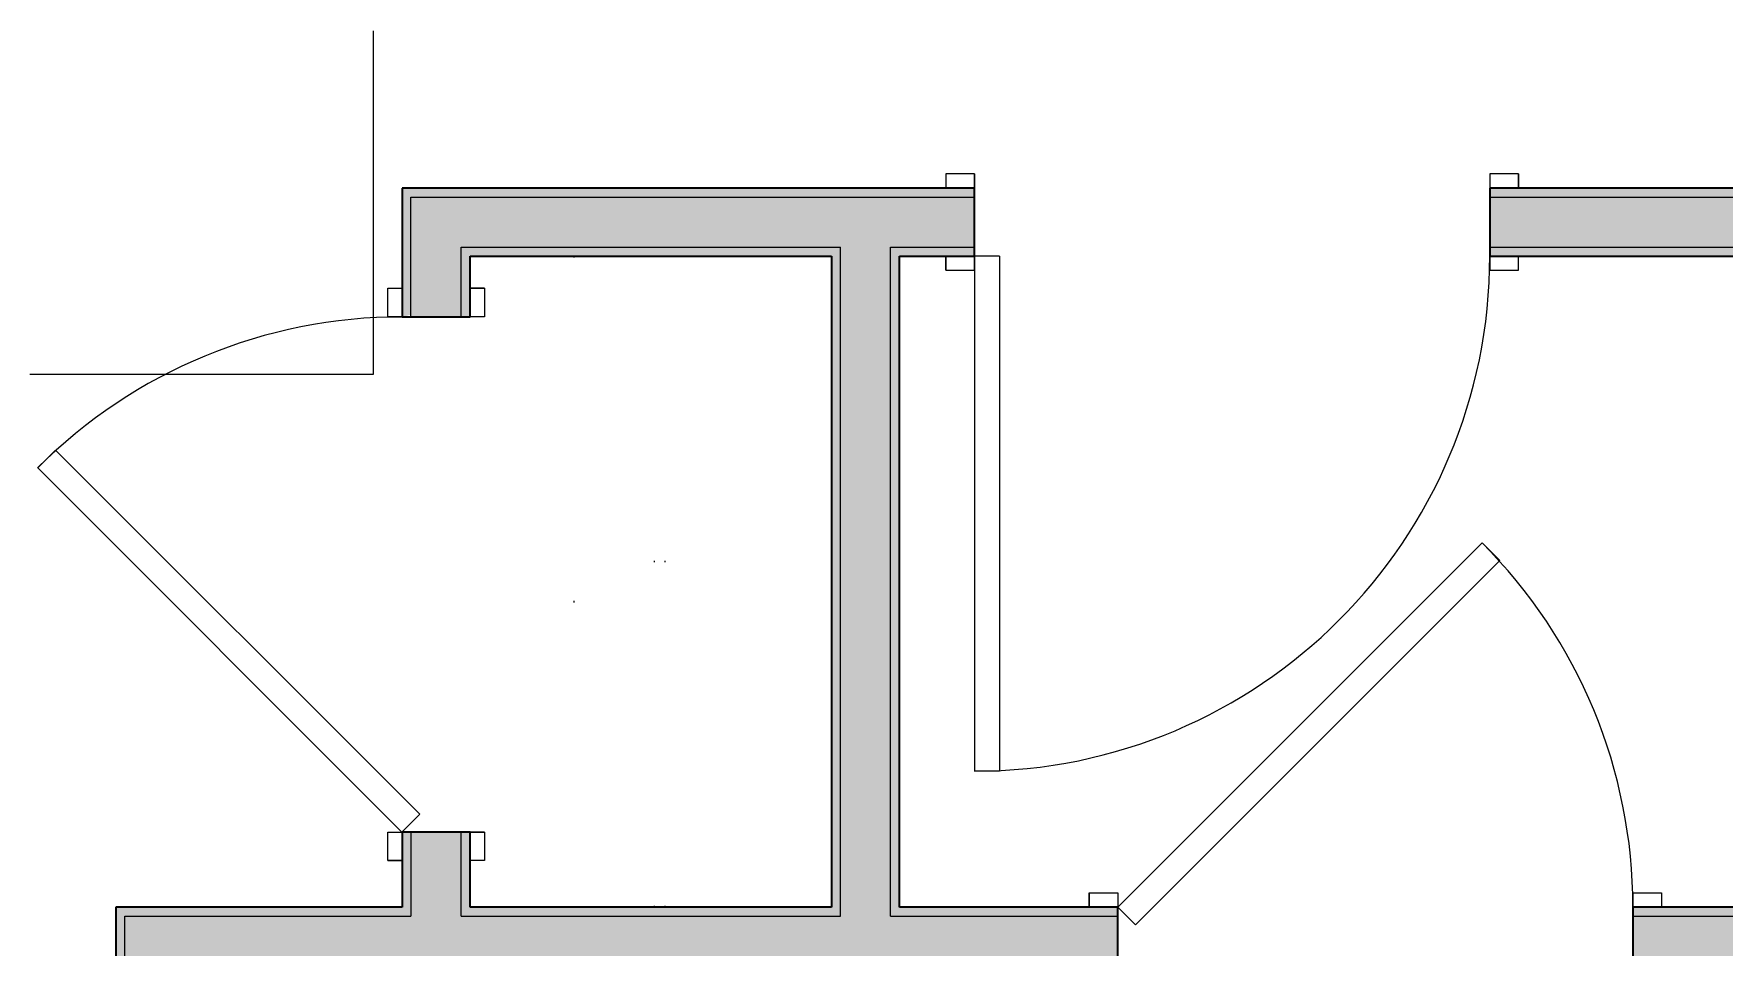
# Model space of a CAD drawing. Header units: inches. Extents: x 6 to 8416, y -388 to 6104.
# Drawn here: x 5561.2 to 5679.3, y 1231.6 to 1295.5 of the extents above; entities that cross this region are included whole.
import ezdxf

# ---------------------------------------------------------------- set-up
doc = ezdxf.new("R2010")
doc.units = ezdxf.units.IN
doc.header["$MEASUREMENT"] = 0
doc.linetypes.add('Dot 1_16_', pattern=[24, 0, -24])
doc.linetypes.add('Hidden 1_16_', pattern=[36, 24, -12])
for name, color, linetype, lineweight in [('A-DOOR', 31, 'Continuous', 18), ('A-DOOR-FRAM', 31, 'Continuous', 25), ('A-GENM', 13, 'Continuous', 18), ('A-WALL', 113, 'Continuous', 25), ('A-WALL-PATT', 111, 'Continuous', 35), ('I-WALL', 2, 'Continuous', 25), ('Q-CASE', 31, 'Continuous', 18)]:
    doc.layers.add(name, color=color, linetype=linetype, lineweight=lineweight)

# ---------------------------------------------------------------- blocks, each defined once
blk = doc.blocks.new('GM Door Pull Clearance-ICC ADA-AM - GM Door Pull Clearance-ICC ADA-AM-3199163-LEVEL 3 - PLAN Copy 1 Copy 1')
at = {"layer": 'A-GENM', "linetype": 'Hidden 1_16_', "lineweight": 9}
for p, q in [((-36, -3.87), (-36, -63.88)), ((18, -3.87), (-18, -3.87)), ((18, -63.88), (18, -4.88)), ((-3.83, -56.37), (0, -52.55)), ((3.83, -56.37), (0, -52.55)), ((-2.41, -57.79), (-3.83, -56.37)), ((-1, -56.37), (-2.41, -57.79)), ((-1, -61.87), (-1, -56.37)), ((1, -56.37), (2.41, -57.79)), ((1, -61.87), (1, -56.37)), ((2.41, -57.79), (3.83, -56.37)), ((-1, -61.87), (1, -61.87)), ((-36, -63.88), (18, -63.88))]:
    blk.add_line(p, q, dxfattribs=at)
blk = doc.blocks.new('Unit-Single-Flush-ICC ADA-AM - 36_ x 84_-NR _U-BA _ BATH_-V125-LEVEL 3 - PLAN Copy 1 Copy 1')
at = {"layer": 'A-DOOR'}
for p, q in [((16.76, -1.14), (-8.69, -26.59)), ((16.76, -1.14), (18, -2.38)), ((18, -2.38), (-7.46, -27.83)), ((-8.69, -26.59), (-7.46, -27.83))]:
    blk.add_line(p, q, dxfattribs=at)
at = {"layer": 'A-DOOR', "lineweight": 9}
blk.add_arc((18, -2.38), 36, 180, 225, dxfattribs=at)
at = {"layer": 'A-DOOR-FRAM'}
for p, q in [((-20, 2.38), (-20, 3.38)), ((-20, 3.38), (-18, 3.38)), ((-18, 2.38), (-20, 2.38)), ((-18, 3.38), (-18, 2.38)), ((18, 2.38), (18, 3.38)), ((18, 3.38), (20, 3.38)), ((20, 2.38), (18, 2.38)), ((20, 3.38), (20, 2.38)), ((-20, -2.38), (-18, -2.38)), ((-20, -3.37), (-20, -2.38)), ((-18, -3.37), (-20, -3.37)), ((-18, -2.38), (-18, -3.37)), ((18, -2.38), (20, -2.38)), ((18, -3.37), (18, -2.38)), ((20, -3.37), (18, -3.37)), ((20, -2.38), (20, -3.37))]:
    blk.add_line(p, q, dxfattribs=at)
at = {"layer": 'A-DOOR-FRAM', "lineweight": 18}
for p, q in [((-20, 3.38), (-18, 3.38)), ((-20, 3.38), (-20, 2.38)), ((-18, 2.38), (-20, 2.38)), ((-18, 3.38), (-18, 2.38)), ((18, 3.38), (20, 3.38)), ((18, 3.38), (18, 2.38)), ((20, 2.38), (18, 2.38)), ((20, 3.38), (20, 2.38)), ((-20, -3.37), (-20, -2.38)), ((-20, -2.38), (-18, -2.38)), ((-18, -3.37), (-20, -3.37)), ((-18, -3.37), (-18, -2.38)), ((18, -3.37), (18, -2.38)), ((18, -2.38), (20, -2.38)), ((20, -3.37), (18, -3.37)), ((20, -3.37), (20, -2.38))]:
    blk.add_line(p, q, dxfattribs=at)
blk = doc.blocks.new('CW Closet Shelf-AM - CW Closet Shelf-AM-8866042-LEVEL 3 - PLAN Copy 1 Copy 1')
at = {"layer": 'Q-CASE', "linetype": 'Dot 1_16_', "lineweight": 9}
for p, q in [((23.49, 42), (-22.01, 42)), ((-22.01, 42), (-22.01, 24)), ((23.49, 24), (23.49, 42)), ((-22.01, 36.37), (23.49, 36.37)), ((-22.01, 35.62), (23.49, 35.62)), ((-22.01, 24), (23.49, 24))]:
    blk.add_line(p, q, dxfattribs=at)
blk = doc.blocks.new('Unit-Single-Flush-ICC ADA-AM - 36_ x 84_-NR _U-BE _ BED_-6493364-LEVEL 3 - PLAN Copy 1 Copy 1')
at = {"layer": 'A-DOOR'}
for p, q in [((16.25, 38.38), (18, 38.38)), ((16.25, 2.37), (16.25, 38.38)), ((18, 2.37), (18, 38.38)), ((16.25, 2.37), (18, 2.37))]:
    blk.add_line(p, q, dxfattribs=at)
at = {"layer": 'A-DOOR', "lineweight": 9}
blk.add_arc((18, 2.37), 36, 90, 180, dxfattribs=at)
at = {"layer": 'A-DOOR-FRAM'}
for p, q in [((-18, 3.37), (-20, 3.37)), ((-20, 3.37), (-20, 2.37)), ((-20, 2.37), (-18, 2.37)), ((-18, 2.37), (-18, 3.37)), ((20, 3.37), (18, 3.37)), ((18, 3.37), (18, 2.37)), ((18, 2.37), (20, 2.37)), ((20, 2.37), (20, 3.37)), ((-18, -2.38), (-20, -2.38)), ((-20, -2.38), (-20, -3.38)), ((-20, -3.38), (-18, -3.38)), ((-18, -3.38), (-18, -2.38)), ((20, -2.38), (18, -2.38)), ((18, -2.38), (18, -3.38)), ((18, -3.38), (20, -3.38)), ((20, -3.38), (20, -2.38))]:
    blk.add_line(p, q, dxfattribs=at)
at = {"layer": 'A-DOOR-FRAM', "lineweight": 18}
for p, q in [((-18, 3.37), (-20, 3.37)), ((-20, 3.37), (-20, 2.37)), ((-20, 2.37), (-18, 2.37)), ((-18, 3.37), (-18, 2.37)), ((20, 3.37), (18, 3.37)), ((18, 3.37), (18, 2.37)), ((18, 2.37), (20, 2.37)), ((20, 3.37), (20, 2.37)), ((-20, -3.38), (-20, -2.38)), ((-18, -2.38), (-20, -2.38)), ((-20, -3.38), (-18, -3.38)), ((-18, -3.38), (-18, -2.38)), ((18, -3.38), (18, -2.38)), ((20, -2.38), (18, -2.38)), ((18, -3.38), (20, -3.38)), ((20, -3.38), (20, -2.38))]:
    blk.add_line(p, q, dxfattribs=at)
blk = doc.blocks.new('Unit-Single-Flush-ICC ADA-AM - 36_ x 84_-NR _U-C2 _ CLOSET_-5466163-LEVEL 3 - PLAN Copy 1 Copy 1')
at = {"layer": 'A-DOOR'}
for p, q in [((16.76, -1.14), (-8.69, -26.59)), ((16.76, -1.14), (18, -2.38)), ((18, -2.38), (-7.46, -27.83)), ((-8.69, -26.59), (-7.46, -27.83))]:
    blk.add_line(p, q, dxfattribs=at)
at = {"layer": 'A-DOOR', "lineweight": 9}
blk.add_arc((18, -2.38), 36, 180, 225, dxfattribs=at)
at = {"layer": 'A-DOOR-FRAM'}
for p, q in [((-20, 2.38), (-20, 3.38)), ((-20, 3.38), (-18, 3.38)), ((-18, 2.38), (-20, 2.38)), ((-18, 3.38), (-18, 2.38)), ((18, 2.38), (18, 3.38)), ((18, 3.38), (20, 3.38)), ((20, 2.38), (18, 2.38)), ((20, 3.38), (20, 2.38)), ((-20, -2.38), (-18, -2.38)), ((-20, -3.37), (-20, -2.38)), ((-18, -3.37), (-20, -3.37)), ((-18, -2.38), (-18, -3.37)), ((18, -2.38), (20, -2.38)), ((18, -3.37), (18, -2.38)), ((20, -3.37), (18, -3.37)), ((20, -2.38), (20, -3.37))]:
    blk.add_line(p, q, dxfattribs=at)
at = {"layer": 'A-DOOR-FRAM', "lineweight": 18}
for p, q in [((-20, 3.38), (-18, 3.38)), ((-20, 3.38), (-20, 2.38)), ((-18, 2.38), (-20, 2.38)), ((-18, 3.38), (-18, 2.38)), ((18, 3.38), (20, 3.38)), ((18, 3.38), (18, 2.38)), ((20, 2.38), (18, 2.38)), ((20, 3.38), (20, 2.38)), ((-20, -3.37), (-20, -2.38)), ((-20, -2.38), (-18, -2.38)), ((-18, -3.37), (-20, -3.37)), ((-18, -3.37), (-18, -2.38)), ((18, -3.37), (18, -2.38)), ((18, -2.38), (20, -2.38)), ((20, -3.37), (18, -3.37)), ((20, -3.37), (20, -2.38))]:
    blk.add_line(p, q, dxfattribs=at)

msp = doc.modelspace()

# ---------------------------------------------------------------- hatches: boundary and pattern name
at = {"layer": 'A-WALL-PATT', "lineweight": 25, "transparency": 33554560}
h = msp.add_hatch(color=10, dxfattribs=at)
h.paths.add_polyline_path([(5586.91533733, 1284.06077679), (5626.91533733, 1284.06077679), (5626.91533733, 1284.68577679), (5586.91533733, 1284.68577679)])
h.paths.add_polyline_path([(5662.91533733, 1284.06077679), (5814.29033733, 1284.06077679), (5814.29033733, 1284.68577679), (5662.91533733, 1284.68577679)])
h = msp.add_hatch(color=10, dxfattribs=at)
h.paths.add_polyline_path([(5587.54033733, 1234.43577679), (5587.54033733, 1239.68577679), (5586.91533733, 1239.68577679), (5586.91533733, 1234.43577679)])
h.paths.add_polyline_path([(5586.91533733, 1275.68577679), (5587.54033733, 1275.83556081), (5587.54033733, 1284.06077679), (5586.91533733, 1284.06077679), (5586.91533733, 1275.83556081)])
at = {"layer": 'A-WALL-PATT', "transparency": 33554560}
h = msp.add_hatch(color=10, dxfattribs=at)
h.paths.add_polyline_path([(5591.66533733, 1279.93577679), (5617.54033733, 1279.93577679), (5617.54033733, 1280.56077679), (5591.04033733, 1280.56077679), (5591.04033733, 1279.93577679)])
h.paths.add_polyline_path([(5621.66533733, 1279.93577679), (5626.91533733, 1279.93577679), (5626.91533733, 1280.56077679), (5621.04033733, 1280.56077679), (5621.04033733, 1279.93577679)])
h.paths.add_polyline_path([(5662.91533733, 1279.93577679), (5810.16533733, 1279.93577679), (5810.16533733, 1280.56077679), (5662.91533733, 1280.56077679)])
h = msp.add_hatch(color=10, dxfattribs=at)
h.paths.add_polyline_path([(5591.04033733, 1234.43577679), (5591.66533733, 1234.43577679), (5591.66533733, 1239.68577679), (5591.04033733, 1239.68577679), (5591.04033733, 1236.47206081)])
h.paths.add_polyline_path([(5591.66533733, 1275.68577679), (5591.66533733, 1279.93577679), (5591.04033733, 1279.93577679), (5591.04033733, 1275.68577679)])
at = {"layer": 'A-WALL-PATT', "lineweight": 25, "transparency": 33554560}
for points in [[(5617.54033733, 1234.43577679), (5617.54033733, 1279.93577679), (5616.91533733, 1279.93577679), (5616.91533733, 1234.43577679)], [(5567.54033733, 1090.93577679), (5567.54033733, 1234.43577679), (5566.91533733, 1234.43577679), (5566.91533733, 1090.93577679)]]:
    msp.add_hatch(color=10, dxfattribs=at).paths.add_polyline_path(points)
at = {"layer": 'A-WALL-PATT', "transparency": 33554560}
msp.add_hatch(color=10, dxfattribs=at).paths.add_polyline_path([(5621.66533733, 1234.43577679), (5621.66533733, 1279.93577679), (5621.04033733, 1279.93577679), (5621.04033733, 1234.43577679)])
at = {"layer": 'A-WALL-PATT', "lineweight": 25, "transparency": 33554560}
h = msp.add_hatch(color=10, dxfattribs=at)
h.paths.add_polyline_path([(5571.04033733, 1233.81077679), (5587.54033733, 1233.81077679), (5587.54033733, 1234.43577679), (5567.54033733, 1234.43577679), (5567.54033733, 1233.81077679)])
h.paths.add_polyline_path([(5591.04033733, 1233.81077679), (5617.54033733, 1233.81077679), (5617.54033733, 1234.43577679), (5591.04033733, 1234.43577679)])
h.paths.add_polyline_path([(5624.49053685, 1233.81077679), (5636.91533733, 1233.81077679), (5636.91533733, 1234.43577679), (5621.04033733, 1234.43577679), (5621.04033733, 1233.81077679)])
h.paths.add_polyline_path([(5672.91533733, 1233.81077679), (5710.41533733, 1233.81077679), (5710.41533733, 1234.43577679), (5672.91533733, 1234.43577679)])
at = {"layer": 'I-WALL', "transparency": 33554560}
h = msp.add_hatch(color=10, dxfattribs=at)
h.paths.add_polyline_path([(5591.04033733, 1280.56077679), (5626.91533733, 1280.56077679), (5626.91533733, 1284.06077679), (5587.54033733, 1284.06077679), (5587.54033733, 1280.56077679)])
h.paths.add_polyline_path([(5662.91533733, 1280.56077679), (5810.79033733, 1280.56077679), (5810.79033733, 1284.06077679), (5662.91533733, 1284.06077679)])
h = msp.add_hatch(color=10, dxfattribs=at)
h.paths.add_polyline_path([(5587.54033733, 1233.81077679), (5591.04033733, 1233.81077679), (5591.04033733, 1239.68577679), (5587.54033733, 1239.68577679), (5587.54033733, 1234.43577679)])
h.paths.add_polyline_path([(5591.04033733, 1275.68577679), (5591.04033733, 1280.56077679), (5587.54033733, 1280.56077679), (5587.54033733, 1275.68577679)])
for points in [[(5617.54033733, 1233.81077679), (5621.04033733, 1233.81077679), (5621.04033733, 1280.56077679), (5617.54033733, 1280.56077679), (5617.54033733, 1234.43577679)], [(5567.54033733, 1091.56077679), (5571.04033733, 1091.56077679), (5571.04033733, 1233.81077679), (5567.54033733, 1233.81077679), (5567.54033733, 1098.69981081)]]:
    msp.add_hatch(color=10, dxfattribs=at).paths.add_polyline_path(points)
h = msp.add_hatch(color=10, dxfattribs=at)
h.paths.add_polyline_path([(5573.87678685, 1230.31077679), (5636.91533733, 1230.31077679), (5636.91533733, 1233.81077679), (5571.04033733, 1233.81077679), (5571.04033733, 1230.31077679), (5571.66533733, 1230.31077679)])
h.paths.add_polyline_path([(5677.54033733, 1230.31077679), (5709.79033733, 1230.31077679), (5709.79033733, 1233.81077679), (5672.91533733, 1233.81077679), (5672.91533733, 1230.31077679)])

# ---------------------------------------------------------------- linework, layer by layer
at = {"layer": 'A-WALL', "lineweight": 9}
for p, q in [((5587.54033733, 1284.06077679), (5626.91533733, 1284.06077679)), ((5587.54033733, 1275.68577679), (5587.54033733, 1284.06077679)), ((5662.91533733, 1284.06077679), (5814.29033733, 1284.06077679)), ((5591.04033733, 1280.56077679), (5617.54033733, 1280.56077679)), ((5591.04033733, 1275.68577679), (5591.04033733, 1280.56077679)), ((5617.54033733, 1233.81077679), (5617.54033733, 1280.56077679)), ((5621.04033733, 1280.56077679), (5626.91533733, 1280.56077679)), ((5621.04033733, 1233.81077679), (5621.04033733, 1280.56077679)), ((5662.91533733, 1280.56077679), (5810.79033733, 1280.56077679)), ((5587.54033733, 1239.68577679), (5587.54033733, 1233.81077679)), ((5591.04033733, 1233.81077679), (5591.04033733, 1239.68577679)), ((5567.54033733, 1086.18577679), (5567.54033733, 1233.81077679)), ((5567.54033733, 1233.81077679), (5587.54033733, 1233.81077679)), ((5591.04033733, 1233.81077679), (5617.54033733, 1233.81077679)), ((5621.04033733, 1233.81077679), (5636.91533733, 1233.81077679)), ((5672.91533733, 1233.81077679), (5709.79033733, 1233.81077679))]:
    msp.add_line(p, q, dxfattribs=at)
at = {"layer": 'I-WALL', "lineweight": 35}
for p, q in [((5626.91533733, 1284.68577679), (5586.91533733, 1284.68577679)), ((5586.91533733, 1284.68577679), (5586.91533733, 1275.68577679)), ((5626.91533733, 1279.93577679), (5626.91533733, 1284.68577679)), ((5814.91533733, 1284.68577679), (5662.91533733, 1284.68577679)), ((5662.91533733, 1284.68577679), (5662.91533733, 1279.93577679)), ((5591.66533733, 1279.93577679), (5616.91533733, 1279.93577679)), ((5591.66533733, 1275.68577679), (5591.66533733, 1279.93577679)), ((5616.91533733, 1279.93577679), (5616.91533733, 1234.43577679)), ((5621.66533733, 1279.93577679), (5626.91533733, 1279.93577679)), ((5621.66533733, 1234.43577679), (5621.66533733, 1279.93577679)), ((5662.91533733, 1279.93577679), (5810.16533733, 1279.93577679)), ((5586.91533733, 1275.68577679), (5591.66533733, 1275.68577679)), ((5586.91533733, 1239.68577679), (5586.91533733, 1234.43577679)), ((5591.66533733, 1239.68577679), (5586.91533733, 1239.68577679)), ((5591.66533733, 1234.43577679), (5591.66533733, 1239.68577679)), ((5566.91533733, 1234.43577679), (5566.91533733, 1086.18577679)), ((5586.91533733, 1234.43577679), (5566.91533733, 1234.43577679)), ((5616.91533733, 1234.43577679), (5591.66533733, 1234.43577679)), ((5636.91533733, 1234.43577679), (5621.66533733, 1234.43577679)), ((5636.91533733, 1229.68577679), (5636.91533733, 1234.43577679)), ((5710.41533733, 1234.43577679), (5672.91533733, 1234.43577679)), ((5672.91533733, 1234.43577679), (5672.91533733, 1229.68577679))]:
    msp.add_line(p, q, dxfattribs=at)

# ---------------------------------------------------------------- block references
at = {"layer": 'A-DOOR'}
for name, p, rotation in [('Unit-Single-Flush-ICC ADA-AM - 36_ x 84_-NR _U-BE _ BED_-6493364-LEVEL 3 - PLAN Copy 1 Copy 1', (5644.91533733, 1282.31077679), 180), ('Unit-Single-Flush-ICC ADA-AM - 36_ x 84_-NR _U-C2 _ CLOSET_-5466163-LEVEL 3 - PLAN Copy 1 Copy 1', (5589.29033733, 1257.68577679), 270.000000000002), ('Unit-Single-Flush-ICC ADA-AM - 36_ x 84_-NR _U-BA _ BATH_-V125-LEVEL 3 - PLAN Copy 1 Copy 1', (5654.91533733, 1232.06077679), 180)]:
    msp.add_blockref(name, p, dxfattribs=dict(at, rotation=rotation))
at = {"layer": 'A-GENM', "linetype": 'Hidden 1_16_', "lineweight": 9, "rotation": 89.9999999999998}
msp.add_blockref('GM Door Pull Clearance-ICC ADA-AM - GM Door Pull Clearance-ICC ADA-AM-3199163-LEVEL 3 - PLAN Copy 1 Copy 1', (5521.04033733, 1307.68577679), dxfattribs=at)
at = {"layer": 'Q-CASE', "rotation": 90.00000000000087}
msp.add_blockref('CW Closet Shelf-AM - CW Closet Shelf-AM-8866042-LEVEL 3 - PLAN Copy 1 Copy 1', (5640.91533733, 1256.44807187), dxfattribs=at)

doc.saveas('drawing.dxf')
